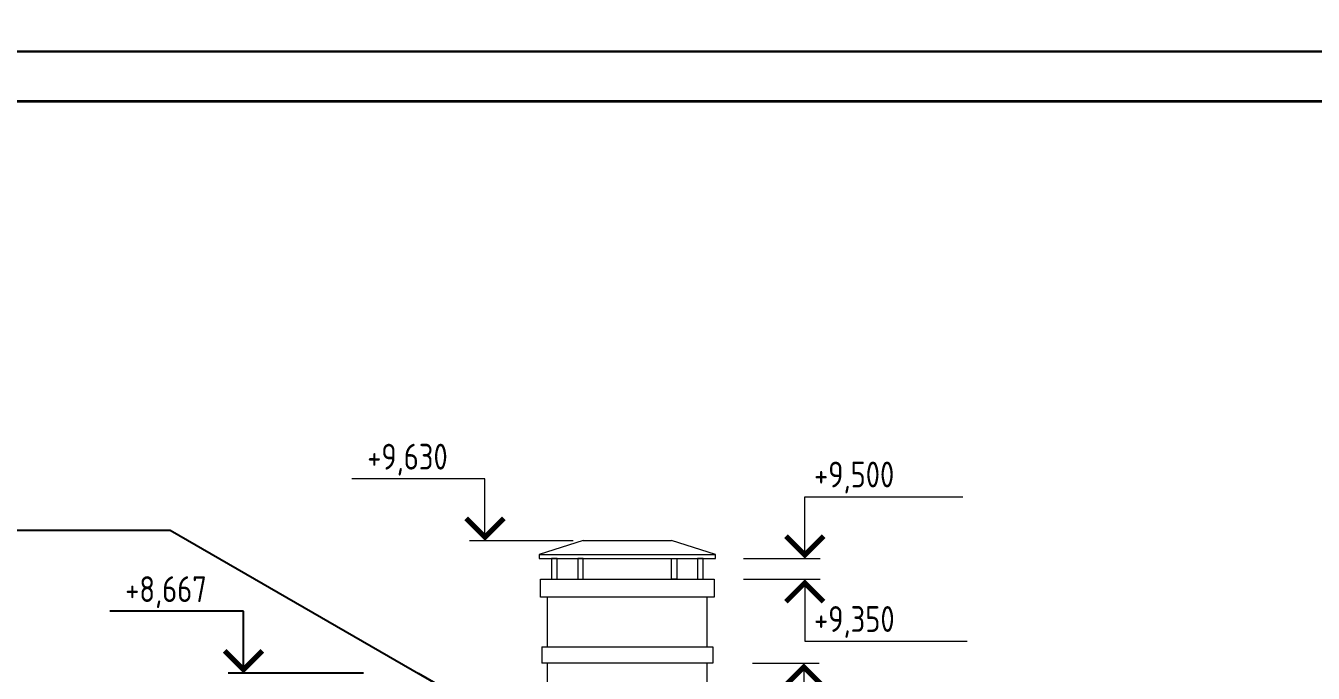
# Model space of a CAD drawing. Extents: x -12289450 to -10763036, y -7834513 to -6150123.
# Drawn here: x -11193412 to -11184059, y -7699054 to -7694349 of the extents above; entities that cross this region are included whole.
import ezdxf

# ---------------------------------------------------------------- set-up
doc = ezdxf.new("R2010")
doc.units = 0
doc.header["$LTSCALE"] = 25
for name, color, linetype in [('ArchiCAD', 7, 'Continuous'), ('Крыши', 7, 'Continuous'), ('Новое', 51, 'Continuous'), ('Примечания', 7, 'Continuous')]:
    doc.layers.add(name, color=color, linetype=linetype)
doc.layers.add('RAZMER', color=7, linetype='Continuous', lineweight=9)
doc.styles.add('GOST 2.304', font='cs_gost2304.shx')

msp = doc.modelspace()

# ---------------------------------------------------------------- linework, layer by layer
at = {"layer": 'ArchiCAD', "color": 7, "linetype": 'Continuous', "lineweight": 35}
msp.add_lwpolyline([(-11205098.7, -7694896.2), (-11176658.9, -7694896.2), (-11176658.9, -7715560.1), (-11205098.7, -7715560.1)], close=True, dxfattribs=at)
at = {"layer": 'RAZMER', "linetype": 'Continuous', "lineweight": 0, "ltscale": 75}
for p, q in [((-11190076.6, -7697641.1), (-11191044.1, -7697641.1)), ((-11190076.6, -7698091.1), (-11190076.6, -7697641.1)), ((-11187753.2, -7698220.7), (-11187753.2, -7697770.7)), ((-11187753.2, -7697770.7), (-11186604.5, -7697770.7)), ((-11189435.9, -7698091.1), (-11190189.1, -7698091.1)), ((-11188198.7, -7698220.7), (-11187640.7, -7698220.7)), ((-11188199, -7698370.7), (-11187640.7, -7698370.7)), ((-11187753.2, -7698370.7), (-11187753.2, -7698820.7)), ((-11187753.2, -7698820.7), (-11186573.2, -7698820.7)), ((-11188133.8, -7698980.7), (-11187647.4, -7698980.7)), ((-11187759.9, -7698980.7), (-11187759.9, -7699430.7))]:
    msp.add_line(p, q, dxfattribs=at)
at = {"layer": 'RAZMER', "lineweight": 0, "ltscale": 4}
for p, q in [((-11189361.9, -7698089.1), (-11189681.9, -7698190.7)), ((-11188401.9, -7698190.7), (-11188721.9, -7698089.1)), ((-11189681.9, -7698190.7), (-11189681.9, -7698220.7)), ((-11189681.9, -7698190.7), (-11188401.9, -7698190.7)), ((-11188401.9, -7698220.7), (-11188401.9, -7698190.7)), ((-11189681.9, -7698220.7), (-11188401.9, -7698220.7)), ((-11188661.9, -7698220.7), (-11188661.9, -7698220.7)), ((-11188661.9, -7698220.7), (-11188661.9, -7698220.7)), ((-11189671.9, -7698500.7), (-11189671.9, -7698370.7)), ((-11189671.9, -7698370.7), (-11188411.9, -7698370.7)), ((-11188911.9, -7698370.7), (-11188411.9, -7698370.7)), ((-11188411.9, -7698370.7), (-11188411.9, -7698500.7)), ((-11188411.9, -7698500.7), (-11189671.9, -7698500.7)), ((-11189661.9, -7698860.7), (-11188421.9, -7698860.7)), ((-11189661.9, -7698860.7), (-11189661.9, -7698980.7)), ((-11188421.9, -7698860.7), (-11188421.9, -7698980.7)), ((-11188421.9, -7698980.7), (-11189661.9, -7698980.7))]:
    msp.add_line(p, q, dxfattribs=at)
at = {"layer": 'RAZMER', "linetype": 'Continuous', "lineweight": 0, "ltscale": 75, "const_width": 37.5}
for points in [[(-11190213.4, -7697927.9), (-11190076.6, -7698064.6), (-11189939.9, -7697927.9)], [(-11187890, -7698057.5), (-11187753.2, -7698194.2), (-11187616.5, -7698057.5)], [(-11187616.5, -7698534), (-11187753.2, -7698397.2), (-11187890, -7698534)], [(-11187623.1, -7699144), (-11187759.9, -7699007.2), (-11187896.6, -7699144)]]:
    msp.add_lwpolyline(points, dxfattribs=at)
at = {"layer": 'RAZMER', "lineweight": 0, "ltscale": 4}
for points in [[(-11189361.9, -7698089.1), (-11188721.9, -7698089.1)], [(-11189551.9, -7698370.7), (-11189551.9, -7698220.7), (-11189551.9, -7698220.7), (-11189591.9, -7698220.7), (-11189591.9, -7698370.7), (-11189551.9, -7698370.7)], [(-11189361.9, -7698370.7), (-11189361.9, -7698220.7), (-11189361.9, -7698220.7), (-11189401.9, -7698220.7), (-11189401.9, -7698370.7), (-11189361.9, -7698370.7)], [(-11188721.9, -7698370.7), (-11188721.9, -7698220.7), (-11188721.9, -7698220.7), (-11188681.9, -7698220.7), (-11188681.9, -7698370.7), (-11188721.9, -7698370.7)], [(-11188491.9, -7698370.7), (-11188491.9, -7698220.7), (-11188491.9, -7698220.7), (-11188531.9, -7698220.7), (-11188531.9, -7698370.7), (-11188491.9, -7698370.7)], [(-11189621.9, -7698860.7), (-11189621.9, -7698500.7)], [(-11188461.9, -7698860.7), (-11188461.9, -7698500.7)], [(-11189621.9, -7699596.3), (-11189621.9, -7698980.7)], [(-11188461.9, -7700266), (-11188461.9, -7698980.7)]]:
    msp.add_lwpolyline(points, dxfattribs=at)
at = {"layer": 'Крыши', "lineweight": 25, "ltscale": 3}
for points in [[(-11193561.9, -7698014.4), (-11192361.9, -7698014.4)], [(-11192361.9, -7698014.4), (-11188721.9, -7700115.9)], [(-11190561.9, -7699053.6), (-11186461.9, -7701420.7)]]:
    msp.add_lwpolyline(points, dxfattribs=at)
at = {"layer": 'Новое', "color": 7, "linetype": 'Continuous'}
for points in [[(-11204018.7, -7672261.3), (-11172518.9, -7672261.3), (-11172518.9, -7694536.2), (-11204018.7, -7694536.2)], [(-11204018.7, -7672261.3), (-11172518.9, -7672261.3), (-11172518.9, -7694536.2), (-11204018.7, -7694536.2)], [(-11206538.7, -7694536.2), (-11176298.9, -7694536.2), (-11176298.9, -7715920.1), (-11206538.7, -7715920.1)], [(-11206538.7, -7694536.2), (-11176298.9, -7694536.2), (-11176298.9, -7715920.1), (-11206538.7, -7715920.1)]]:
    msp.add_lwpolyline(points, close=True, dxfattribs=at)
at = {"layer": 'Примечания', "linetype": 'Continuous', "lineweight": 25, "ltscale": 75}
for p, q in [((-11191829.9, -7698603.6), (-11192802.1, -7698603.6)), ((-11191829.9, -7699053.6), (-11191829.9, -7698603.6)), ((-11190959, -7699053.6), (-11191942.4, -7699053.6))]:
    msp.add_line(p, q, dxfattribs=at)
at = {"layer": 'Примечания', "linetype": 'Continuous', "lineweight": 25, "ltscale": 75, "const_width": 37.5}
msp.add_lwpolyline([(-11191966.6, -7698890.3), (-11191829.9, -7699027.1), (-11191693.1, -7698890.3)], dxfattribs=at)

# ---------------------------------------------------------------- texts
at = {"layer": 'RAZMER', "linetype": 'Continuous', "lineweight": 0, "ltscale": 75, "style": 'GOST 2.304'}
for s, p in [('+9,630', (-11190931.6, -7697573.6)), ('+9,500', (-11187685.7, -7697703.2)), ('+9,350', (-11187685.7, -7698753.2))]:
    msp.add_text(s, height=187.5, dxfattribs=at).set_placement(p)
at = {"layer": 'Примечания', "linetype": 'Continuous', "lineweight": 25, "ltscale": 75, "style": 'GOST 2.304'}
msp.add_text('+8,667', height=187.5, dxfattribs=at).set_placement((-11192689.6, -7698536.1))

doc.saveas('drawing.dxf')
